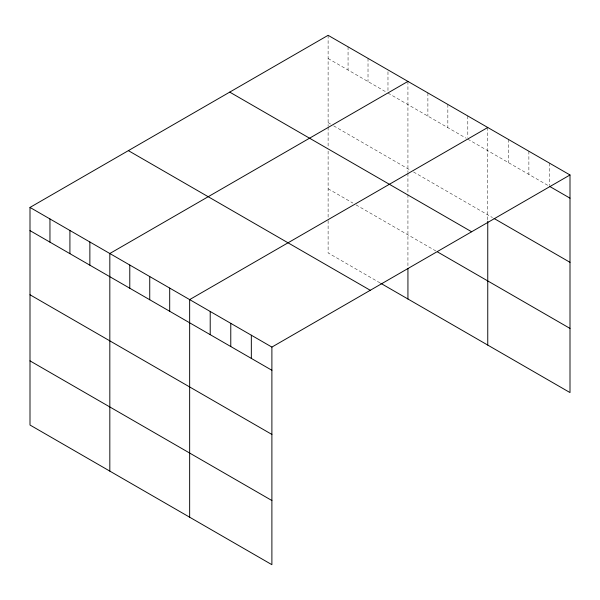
<?xml version="1.0" encoding="UTF-8"?>
<svg xmlns="http://www.w3.org/2000/svg" width="600" height="600" viewBox="0 0 600 600"><rect width="100%" height="100%" fill="white"/><g stroke="black" fill="none" stroke-linecap="round" stroke-linejoin="round"><path stroke-width="0.45" stroke-dasharray="3 2.25" d="M328.11 35.318L328.11 126.33M328.11 58.508L386.377 92.153M387.975 93.075L466.2 138.24M467.798 139.163L548.648 185.835M328.11 122.663L330.502 124.042M333.697 125.887L410.325 170.13M413.52 171.975L492.502 217.575M328.11 188.76L352.853 203.048M356.048 204.892L435.87 250.972M379.995 282.87L328.11 252.915L328.11 219.442M549.442 163.102L549.442 185.363M528.877 151.238L528.877 174.42M508.32 139.365L508.32 162.555M487.755 127.493L487.755 220.343M467.798 115.972L467.798 137.303M447.847 104.453L447.847 127.635M427.89 92.933L427.89 116.115M407.933 81.405L407.933 172.417M407.933 173.34L407.933 193.538M407.933 194.452L407.933 267.39M387.975 71.738L387.975 91.215M368.017 58.365L368.017 81.547M348.06 46.845L348.06 70.028M328.11 127.252L328.11 147.45M328.11 151.118L328.11 218.513"/><path stroke-width="0.9" d="M30 207.428L271.89 347.085L271.89 564.683L30 425.025L30 207.428L328.11 35.318L570 174.975L570 392.572L380.79 283.327M407.933 81.405L109.823 253.515L109.823 471.112M487.755 127.493L189.653 299.603L189.653 517.192M271.89 347.085L570 174.975M549.442 186.292L570 198.165M494.085 218.49L570 262.32M229.733 92.115L471.623 231.772M437.467 251.895L570 328.418M128.377 150.637L370.267 290.288M30 230.618L271.89 370.275M30 294.772L271.89 434.43M30 360.87L271.89 500.528M487.755 221.257L487.755 345.082M407.933 268.32L407.933 299.002M251.333 335.22L251.333 358.403M230.775 323.347L230.775 346.53M210.21 311.475L210.21 334.665M169.695 288.082L169.695 311.272M149.738 276.562L149.738 299.745M129.78 265.043L129.78 288.225M89.865 241.995L89.865 265.185M69.915 230.475L69.915 253.665M49.957 218.955L49.957 242.138"/></g></svg>
